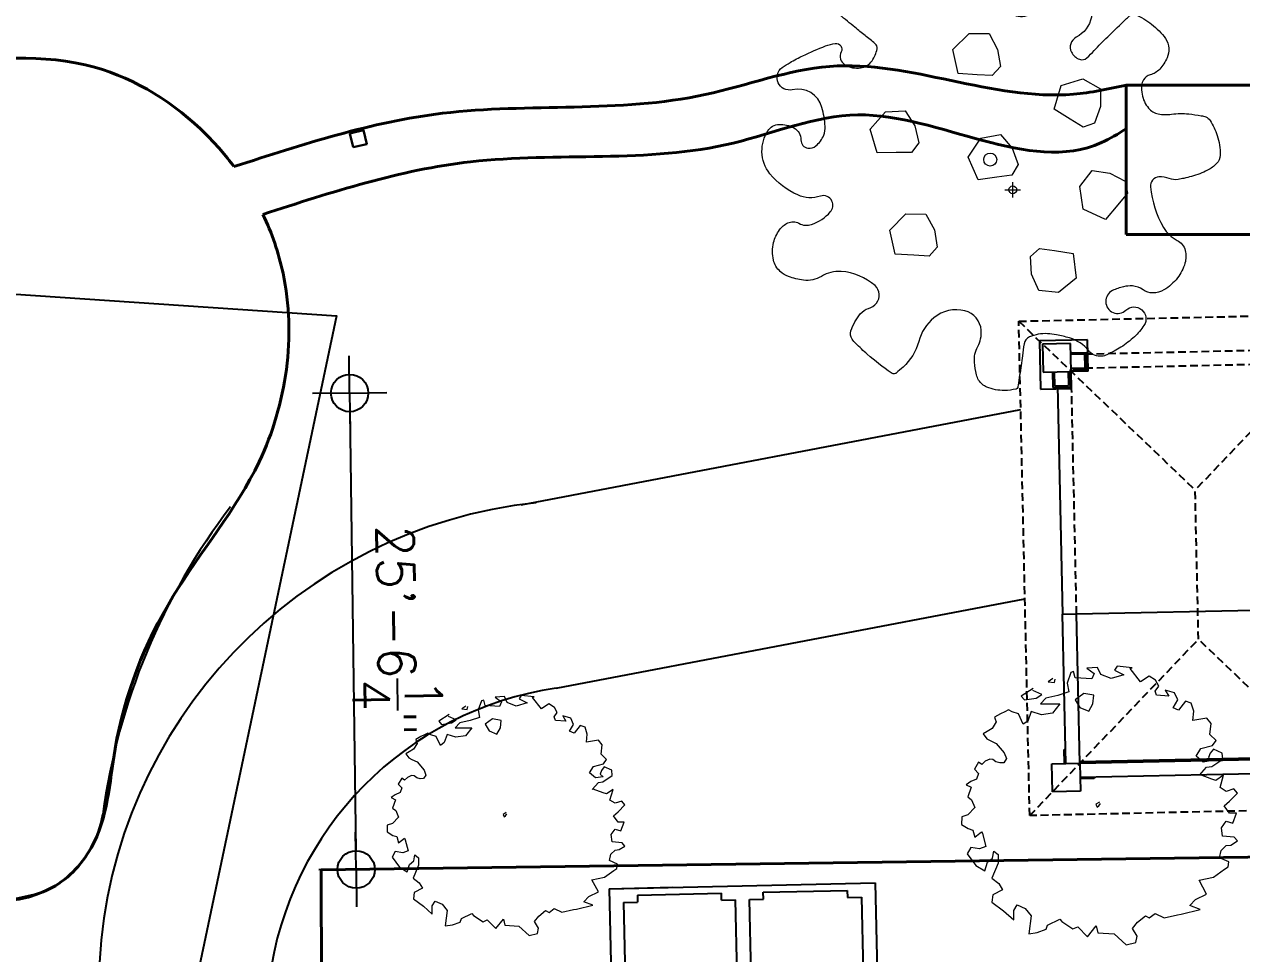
# Model space of a CAD drawing. Extents: x 2080 to 102399, y 2071 to 93424.
# Drawn here: x 86423 to 87206, y 80517 to 81114 of the extents above; entities that cross this region are included whole.
import ezdxf

# ---------------------------------------------------------------- set-up
doc = ezdxf.new("R2010")
doc.units = 0
doc.header["$LTSCALE"] = 20
doc.header["$MEASUREMENT"] = 0
doc.header["$PDMODE"] = 34
doc.header["$PDSIZE"] = 5
doc.linetypes.add('HIDDEN', pattern=[0.375, 0.25, -0.125])
for name, color, linetype, lineweight in [('BUILDING', 4, 'Continuous', 40), ('casuanut tree', 100, 'Continuous', 5), ('fence', 13, 'FENCELINE2', 40), ('Mango tree', 96, 'Continuous', 5), ('naval tree', 105, 'Continuous', 9), ('sappotta', 114, 'Continuous', 5), ('STONE', 2, 'Continuous', 30), ('tree1', 110, 'Continuous', 9)]:
    doc.layers.add(name, color=color, linetype=linetype, lineweight=lineweight)
for name, color, linetype in [('DIMLINE', 254, 'Continuous'), ('road', 2, 'Continuous'), ('Roof lilne', 31, 'Continuous'), ('wall', 13, 'Continuous')]:
    doc.layers.add(name, color=color, linetype=linetype)
doc.styles.add('STYLE1', font='romans.shx')
doc.linetypes.add('FENCELINE2', pattern='A,0.25,-0.1,[132,ltypeshp.shx,S=0.1,R=0,X=-0.1,Y=0],-0.1,1', length=1.45)
doc.dimstyles.get("Standard").update_dxf_attribs({"dimtxt": 24, "dimasz": 12, "dimexe": 0.18, "dimexo": 0.0625, "dimgap": 0, "dimtad": 1, "dimzin": 1, "dimdsep": 46, "dimlunit": 4, "dimtxsty": 'STYLE1', "dimblk": 'BLK', "dimcen": 0, "dimse1": 1, "dimse2": 1, "dimclrt": 3, "dimazin": 0, "dimtfac": 1, "dimtix": 1, "dimtmove": 2, "dimatfit": 3, "dimldrblk": 'BLK', "dimfxl": 1, "dimtolj": 1, "dimtzin": 0, "dimarcsym": 0})

# ---------------------------------------------------------------- blocks, each defined once
blk = doc.blocks.new('tree1')
at = {"layer": 'tree1', "lineweight": 5}
blk.add_lwpolyline([(2246.412, 2115.1826, -0.112663), (2246.4436, 2115.2327, -0.117589), (2246.492, 2115.2624, -0.108853), (2246.5788, 2115.2711, -0.296704), (2246.6053, 2115.2491, -0.01094), (2246.612, 2115.2254, 0.0113), (2246.6186, 2115.2025, 0.005127), (2246.6282, 2115.1726, 0.015033), (2246.6319, 2115.1626, 0.306227), (2246.6423, 2115.1556, 0.11667), (2246.6719, 2115.1626, 0.080255), (2246.6872, 2115.1736, 0.078689), (2246.6986, 2115.1892, 0.243774), (2246.6984, 2115.2094, -0.250701), (2246.6986, 2115.2292, -0.328651), (2246.7264, 2115.2422, -0.116616), (2246.7985, 2115.2092, -0.030845), (2246.8248, 2115.186, -0.050087), (2246.8385, 2115.1692, -0.076938), (2246.8477, 2115.1493, -0.062317), (2246.8518, 2115.1226, -0.579697), (2246.8158, 2115.1005, 0.475121), (2246.7719, 2115.0827, 0.129849), (2246.7703, 2115.0429, 0.212231), (2246.7852, 2115.0228, 0.129571), (2246.8094, 2115.0164, 0.139513), (2246.8318, 2115.0228, 0.231404), (2246.8485, 2115.0492, -0.228797), (2246.8652, 2115.076, -0.051526), (2246.8895, 2115.0881, -0.046499), (2246.9185, 2115.096, -0.068146), (2246.9558, 2115.0974, -0.083931), (2246.9851, 2115.0893, -0.129613), (2247.0074, 2115.0709, -0.123758), (2247.0184, 2115.0427, -0.09899), (2247.0169, 2115.0207, -0.039936), (2246.9984, 2114.9695, -0.22703), (2246.9418, 2114.9219, 0.41151), (2246.9185, 2114.883, 0.187353), (2246.9366, 2114.8573, 0.279738), (2246.9585, 2114.8563, 0.024255), (2246.9845, 2114.8724, -0.013213), (2247.0318, 2114.9029, -0.005001), (2247.0972, 2114.942, -0.023312), (2247.1117, 2114.9495, -0.276075), (2247.1247, 2114.9482, -0.060003), (2247.165, 2114.9096, -0.073357), (2247.1952, 2114.8595, -0.14541), (2247.1984, 2114.8297, -0.115891), (2247.1871, 2114.8041, -0.080667), (2247.1584, 2114.7764, -0.146196), (2247.1274, 2114.7664, 0.199095), (2247.1051, 2114.7565, 0.110057), (2247.0965, 2114.7421, 0.070134), (2247.0917, 2114.7165, 0.127178), (2247.1011, 2114.6728, 0.173991), (2247.1251, 2114.65, 0.084989), (2247.1627, 2114.6404, -0.065757), (2247.2117, 2114.63, -0.015835), (2247.246, 2114.6166, -0.041694), (2247.2583, 2114.61, -0.171023), (2247.2682, 2114.5973, -0.055511), (2247.2783, 2114.5501, -0.086573), (2247.2741, 2114.492, -0.193215), (2247.2583, 2114.4702, -0.079513), (2247.2283, 2114.4574, -0.051396), (2247.1784, 2114.4502, -0.009838), (2247.1555, 2114.4498, -0.013144), (2247.1384, 2114.4502, -0.142441), (2247.1136, 2114.4589, 0.12085), (2247.0851, 2114.4702, 0.414743), (2247.0551, 2114.4475, 0.108419), (2247.0651, 2114.3237, 0.145796), (2247.0955, 2114.2778, -0.218883), (2247.1117, 2114.2438, -0.129022), (2247.1028, 2114.2077, -0.098712), (2247.0717, 2114.1706, -0.089238), (2247.0254, 2114.1453, -0.142039), (2246.9918, 2114.144, -0.15262), (2246.966, 2114.1597, 0.140489), (2246.9385, 2114.1773, 0.072733), (2246.9124, 2114.1811, 0.056149), (2246.8785, 2114.1773, 1.162721), (2246.9039, 2114.1127, -0.889956), (2246.9451, 2114.0574, -0.057497), (2246.9104, 2114.0314, -0.050194), (2246.8652, 2114.0108, -0.027152), (2246.8206, 2113.9984, -0.081841), (2246.8052, 2113.9975, -0.259828), (2246.7712, 2114.0216, 0.154361), (2246.7252, 2114.0708, 0.023636), (2246.6897, 2114.0886, 0.036054), (2246.6652, 2114.0974, 0.113837), (2246.6116, 2114.0999, 0.255021), (2246.5919, 2114.0841, 0.010023), (2246.5791, 2114.0512, -0.006166), (2246.5586, 2113.9975, -0.000987), (2246.5476, 2113.9699, -0.004807), (2246.5453, 2113.9642, -0.301336), (2246.5397, 2113.9605, -0.053993), (2246.5053, 2113.9642, -0.098949), (2246.4573, 2113.9853, -0.166928), (2246.4387, 2114.0108, -0.074867), (2246.4362, 2114.0273, -0.033746), (2246.4387, 2114.0641, -0.147775), (2246.4582, 2114.1068, 0.143332), (2246.4787, 2114.1506, 0.320067), (2246.4453, 2114.2167, 0.243977), (2246.352, 2114.2172, 0.152147), (2246.2934, 2114.1598, -0.142431), (2246.2321, 2114.0974, -0.011977), (2246.2084, 2114.0848, -0.105797), (2246.2054, 2114.0841, -0.222083), (2246.1945, 2114.0886, -0.028252), (2246.1388, 2114.1573, -0.016572), (2246.113, 2114.1957, -0.046235), (2246.1055, 2114.2106, -0.232844), (2246.1075, 2114.2346, -0.094135), (2246.1455, 2114.2771, -0.151838), (2246.1726, 2114.2871, 0.157375), (2246.1988, 2114.2971, 0.39645), (2246.2059, 2114.3476, 0.167315), (2246.1188, 2114.4103, 0.155323), (2246.0594, 2114.4094, -0.172189), (2246.0055, 2114.4103, -0.057388), (2245.9658, 2114.4306, -0.091215), (2245.9455, 2114.4502, -0.156095), (2245.9337, 2114.4872, -0.117481), (2245.9455, 2114.5368, -0.096462), (2245.9705, 2114.5689, -0.124262), (2245.9989, 2114.5834, -0.245852), (2246.0304, 2114.5751, 0.213299), (2246.0655, 2114.5634, 0.132817), (2246.1271, 2114.5869, 0.292293), (2246.1388, 2114.6167, 0.386063), (2246.1096, 2114.6384, -0.189961), (2246.0455, 2114.6566, -0.113948), (2245.9805, 2114.7353, -0.173128), (2245.9722, 2114.8031, -0.141993), (2246.0028, 2114.8585, -0.2475), (2246.0388, 2114.8697, -0.069531), (2246.0598, 2114.8626, -0.066733), (2246.0788, 2114.8497, -0.27622), (2246.0909, 2114.811, 0.375875), (2246.1055, 2114.7831, 0.21129), (2246.1292, 2114.7842, 0.125177), (2246.1588, 2114.8097, 0.111486), (2246.1686, 2114.8338, 0.05123), (2246.1721, 2114.8896, 0.402904), (2246.0994, 2114.9595, -0.821492), (2246.0855, 2115.0294, -0.025063), (2246.1109, 2115.0385, -0.015882), (2246.1521, 2115.0494, -0.023816), (2246.2229, 2115.0623, -0.058964), (2246.2521, 2115.0627, -0.600057), (2246.2634, 2115.035, 0.391652), (2246.2654, 2114.9961, 0.173919), (2246.3078, 2114.9768, 0.206831), (2246.3454, 2114.9895, 0.108623), (2246.3674, 2115.0202, 0.273193), (2246.3654, 2115.0361, 0.000005), (2246.342, 2115.066, -0.000002), (2246.3187, 2115.096, -0.000001), (2246.2838, 2115.1409, -0.000003), (2246.2721, 2115.1559, -0.378508), (2246.2729, 2115.1687, -0.089675), (2246.3121, 2115.1959, -0.160885), (2246.3619, 2115.2013, -0.160398), (2246.4054, 2115.1759)], format="xyb", dxfattribs=at)
for points in [[(2246.5818, 2114.8963), (2246.5828, 2114.9683), (2246.6395, 2115.0036), (2246.6962, 2114.9898), (2246.7102, 2114.9394), (2246.7067, 2114.8884), (2246.6775, 2114.8681), (2246.635, 2114.8807)], [(2246.2995, 2114.7243), (2246.2955, 2114.7962), (2246.3496, 2114.8354), (2246.407, 2114.8256), (2246.4245, 2114.7764), (2246.4246, 2114.7252), (2246.397, 2114.7029), (2246.3536, 2114.7124)], [(2246.8317, 2114.7322), (2246.867, 2114.7949), (2246.9337, 2114.7989), (2246.9768, 2114.7597), (2246.9651, 2114.7087), (2246.9376, 2114.6656), (2246.9023, 2114.6617), (2246.8709, 2114.693)], [(2246.5688, 2114.5813), (2246.5557, 2114.6521), (2246.6043, 2114.6978), (2246.6626, 2114.6954), (2246.6862, 2114.6488), (2246.6928, 2114.5981), (2246.6682, 2114.5724), (2246.624, 2114.5764)], [(2246.2835, 2114.424), (2246.2845, 2114.496), (2246.3411, 2114.5313), (2246.3978, 2114.5176), (2246.4119, 2114.4672), (2246.4084, 2114.4162), (2246.3793, 2114.3959), (2246.3367, 2114.4084)], [(2246.9054, 2114.3847), (2246.8484, 2114.4286), (2246.8541, 2114.4952), (2246.8991, 2114.5323), (2246.9478, 2114.5133), (2246.9866, 2114.4799), (2246.9854, 2114.4444), (2246.9498, 2114.4179)], [(2246.7912, 2114.3085), (2246.7834, 2114.2369), (2246.7236, 2114.2071), (2246.6685, 2114.2261), (2246.6593, 2114.2776), (2246.6675, 2114.3281), (2246.6985, 2114.3456), (2246.7397, 2114.3291)]]:
    blk.add_lwpolyline(points, close=True, dxfattribs=at)
blk.add_circle((2246.6167, 2114.6306), 0.0191, dxfattribs=at)
blk = doc.blocks.new('NEEM')
at = {"layer": 'sappotta', "linetype": 'Continuous'}
for p, q in [((-0.2131, 1.0923), (-0.2421, 1.0068)), ((-0.1911, 1.0989), (-0.2131, 1.0923)), ((-0.177, 1.0484), (-0.1911, 1.0989)), ((0.0031, 1.1323), (-0.083, 1.1274)), ((-0.083, 1.1274), (-0.0227, 1.0834)), ((0.0298, 1.0769), (0.0031, 1.1323)), ((0.1622, 1.1437), (0.1418, 1.1119)), ((0.1418, 1.1119), (0.2162, 1.072)), ((0.2828, 1.1298), (0.1622, 1.1437)), ((0.2671, 1.1233), (0.2828, 1.1298)), ((0.3509, 1.0158), (0.2671, 1.1233)), ((-0.3588, 1.0435), (-0.3956, 1.0158)), ((-0.3956, 1.0158), (-0.3455, 1.0109)), ((-0.3455, 1.0109), (-0.34, 1.0386)), ((-0.2421, 1.0068), (-0.2303, 0.9351)), ((-0.0431, 1.0394), (-0.177, 1.0484)), ((-0.0227, 1.0834), (-0.0431, 1.0394)), ((0.1144, 1.0427), (0.0298, 1.0769)), ((0.2162, 1.072), (0.1144, 1.0427)), ((0.4207, 1.063), (0.3509, 1.0158)), ((0.4731, 1.0296), (0.4207, 1.063)), ((0.5006, 0.9816), (0.4731, 1.0296)), ((-0.517, 0.9628), (-0.6142, 0.9009)), ((-0.6142, 0.9009), (-0.5891, 0.87)), ((-0.5209, 0.9449), (-0.5209, 0.9449)), ((-0.4489, 0.9131), (-0.5209, 0.9449)), ((-0.4935, 0.8838), (-0.4489, 0.9131)), ((-0.3196, 0.9058), (-0.4152, 0.8838)), ((-0.2303, 0.9351), (-0.3196, 0.9058)), ((-0.1081, 0.9221), (-0.177, 0.8716)), ((-0.0274, 0.9083), (-0.1081, 0.9221)), ((-0.0345, 0.839), (-0.0274, 0.9083)), ((0.4716, 0.9417), (0.5006, 0.9816)), ((0.4825, 0.9083), (0.4716, 0.9417)), ((0.5813, 0.9001), (0.4825, 0.9083)), ((0.5515, 0.9498), (0.5813, 0.9001)), ((0.6267, 0.9278), (0.5515, 0.9498)), ((0.6541, 0.87), (0.6267, 0.9278)), ((-0.7168, 0.7893), (-0.7489, 0.7739)), ((-0.6886, 0.7722), (-0.7168, 0.7893)), ((-0.5891, 0.87), (-0.4935, 0.8838)), ((-0.4152, 0.8838), (-0.459, 0.839)), ((-0.459, 0.839), (-0.3032, 0.8374)), ((-0.3032, 0.8374), (-0.3611, 0.7616)), ((-0.177, 0.8716), (-0.1394, 0.8089)), ((-0.1394, 0.8089), (-0.0674, 0.7796)), ((-0.0674, 0.7796), (-0.0345, 0.839)), ((0.6157, 0.8064), (0.6541, 0.87)), ((0.6604, 0.7877), (0.6157, 0.8064)), ((0.7152, 0.8602), (0.6604, 0.7877)), ((0.7622, 0.8439), (0.7152, 0.8602)), ((0.7826, 0.7787), (0.7622, 0.8439)), ((-0.8178, 0.6924), (-0.8499, 0.6378)), ((-0.7826, 0.7567), (-0.8304, 0.7291)), ((-0.8304, 0.7291), (-0.8264, 0.7144)), ((-0.8264, 0.7144), (-0.8178, 0.6924)), ((-0.7489, 0.7739), (-0.7826, 0.7567)), ((-0.6384, 0.7576), (-0.6886, 0.7722)), ((-0.5985, 0.672), (-0.6384, 0.7576)), ((-0.5617, 0.6989), (-0.5985, 0.672)), ((-0.5335, 0.7763), (-0.5617, 0.6989)), ((-0.452, 0.7502), (-0.5335, 0.7763)), ((-0.3611, 0.7616), (-0.452, 0.7502)), ((0.7755, 0.7038), (0.7826, 0.7787)), ((0.8883, 0.7225), (0.7755, 0.7038)), ((0.9236, 0.6785), (0.8883, 0.7225)), ((-0.8922, 0.6126), (-0.9228, 0.5938)), ((-0.9228, 0.5938), (-0.8946, 0.5547)), ((-0.8499, 0.6378), (-0.8922, 0.6126)), ((0.9126, 0.5906), (0.9236, 0.6785)), ((-0.8946, 0.5547), (-0.868, 0.5401)), ((-0.868, 0.5401), (-0.8178, 0.5173)), ((-0.8178, 0.5173), (-0.752, 0.4399)), ((0.8398, 0.4749), (0.9338, 0.5002)), ((0.9643, 0.5409), (0.9126, 0.5906)), ((0.9338, 0.5002), (0.9643, 0.5409)), ((-0.752, 0.4399), (-0.7348, 0.3943)), ((0.8037, 0.4146), (0.8398, 0.4749)), ((0.8601, 0.3666), (0.8037, 0.4146)), ((0.9165, 0.4374), (0.904, 0.404)), ((0.904, 0.404), (0.933, 0.378)), ((0.9424, 0.4708), (0.9165, 0.4374)), ((1.0137, 0.4391), (0.9424, 0.4708)), ((1.0176, 0.3886), (1.0137, 0.4391)), ((-0.9604, 0.3657), (-0.9941, 0.3095)), ((-0.9941, 0.3095), (-0.9612, 0.2745)), ((-0.9345, 0.3454), (-0.9604, 0.3657)), ((-0.9079, 0.3723), (-0.9345, 0.3454)), ((-0.8695, 0.3894), (-0.9079, 0.3723)), ((-0.846, 0.3861), (-0.8695, 0.3894)), ((-0.821, 0.3674), (-0.846, 0.3861)), ((-0.7881, 0.3592), (-0.821, 0.3674)), ((-0.7567, 0.3609), (-0.7881, 0.3592)), ((-0.7348, 0.3943), (-0.7567, 0.3609)), ((0.8288, 0.259), (0.8875, 0.3258)), ((0.933, 0.378), (0.8601, 0.3666)), ((0.8875, 0.3258), (0.9298, 0.3315)), ((0.9298, 0.3315), (1.0176, 0.3886)), ((-1.0231, 0.2077), (-1.0622, 0.1825)), ((-0.9776, 0.2289), (-1.0231, 0.2077)), ((-0.9612, 0.2745), (-0.9776, 0.2289)), ((0.8382, 0.2623), (0.8288, 0.259)), ((0.9306, 0.2281), (0.8382, 0.2623)), ((0.962, 0.2175), (0.9306, 0.2281)), ((1.0254, 0.259), (0.962, 0.2175)), ((0.9964, 0.1597), (1.0254, 0.259)), ((-1.0622, 0.1825), (-1.0199, 0.1621)), ((-1.0199, 0.1621), (-1.0489, 0.0839)), ((1.0458, 0.1287), (0.9964, 0.1597)), ((1.1092, 0.1491), (1.0458, 0.1287)), ((1.074, 0.0489), (1.1374, 0.114)), ((1.1374, 0.114), (1.1092, 0.1491)), ((-1.0489, 0.0839), (-1.0168, 0.0595)), ((-1.0168, 0.0595), (-0.991, -0.0024)), ((0.0196, 0.0407), (-0.0094, 0.0244)), ((-0.0094, 0.0244), (0, 0)), ((0, 0), (0.0141, 0.0114)), ((0.0141, 0.0114), (0.0274, 0.031)), ((1.0286, 0.0106), (1.074, 0.0489)), ((1.074, -0.0472), (1.0286, 0.0106)), ((-1.0975, -0.0774), (-1.0983, -0.1401)), ((-1.0481, -0.0619), (-1.0975, -0.0774)), ((-0.991, -0.0024), (-1.0481, -0.0619)), ((1.1288, -0.0472), (1.074, -0.0472)), ((1.0998, -0.1287), (1.1288, -0.0472)), ((-1.0983, -0.1401), (-1.0442, -0.1727)), ((-1.0442, -0.1727), (-1.0066, -0.1849)), ((-1.0066, -0.1849), (-0.9917, -0.2436)), ((1.0074, -0.1662), (1.0458, -0.114)), ((1.016, -0.2338), (1.0074, -0.1662)), ((1.0458, -0.114), (1.0998, -0.1287)), ((-0.9917, -0.2436), (-0.9369, -0.1979)), ((-0.9369, -0.1979), (-0.9298, -0.2134)), ((-0.9298, -0.2134), (-0.9024, -0.3177)), ((1.11, -0.2427), (1.016, -0.2338)), ((1.0834, -0.3063), (1.1367, -0.2729)), ((1.1367, -0.2729), (1.11, -0.2427)), ((-1.0246, -0.325), (-1.0521, -0.378)), ((-1.0521, -0.378), (-0.9816, -0.4708)), ((-0.9526, -0.3364), (-1.0246, -0.325)), ((-0.9024, -0.3177), (-0.9526, -0.3364)), ((-0.8484, -0.4114), (-0.8374, -0.3552)), ((-0.8374, -0.3552), (-0.8029, -0.3828)), ((-0.8029, -0.3828), (-0.8029, -0.4521)), ((0.9917, -0.4105), (1.0043, -0.3495)), ((1.0043, -0.3495), (1.045, -0.3112)), ((1.045, -0.3112), (1.0834, -0.3063)), ((-0.9816, -0.4708), (-0.9103, -0.5156)), ((-0.9103, -0.5156), (-0.8883, -0.4456)), ((-0.8883, -0.4456), (-0.8484, -0.4114)), ((-0.8029, -0.4521), (-0.8531, -0.5759)), ((1.0662, -0.4431), (0.9917, -0.4105)), ((1.0317, -0.5026), (1.0615, -0.4839)), ((1.0615, -0.4839), (1.0662, -0.4431)), ((-0.8531, -0.5759), (-0.7967, -0.6191)), ((0.8264, -0.5914), (0.9432, -0.5653)), ((0.8868, -0.7038), (0.8264, -0.5914)), ((0.9432, -0.5653), (1.0317, -0.5026)), ((-0.7661, -0.668), (-0.8445, -0.7103)), ((-0.7967, -0.6191), (-0.7661, -0.668)), ((-0.8445, -0.7103), (-0.8523, -0.7698)), ((-0.8523, -0.7698), (-0.7575, -0.8382)), ((0.7512, -0.7967), (0.7975, -0.747)), ((0.7975, -0.747), (0.8868, -0.7038)), ((-0.7575, -0.8382), (-0.6753, -0.9123)), ((-0.676, -0.8358), (-0.6486, -0.791)), ((-0.6753, -0.9123), (-0.676, -0.8358)), ((-0.6486, -0.791), (-0.582, -0.8203)), ((-0.582, -0.8203), (-0.5343, -0.8806)), ((-0.5343, -0.8806), (-0.5538, -1.0247)), ((0.3267, -0.9319), (0.3909, -0.8789)), ((0.3909, -0.8789), (0.423, -0.8968)), ((0.423, -0.8968), (0.47, -0.8602)), ((0.47, -0.8602), (0.5429, -0.896)), ((0.5429, -0.896), (0.6518, -0.8708)), ((0.6518, -0.8708), (0.68, -0.8667)), ((0.68, -0.8667), (0.8343, -0.8276)), ((0.8343, -0.8276), (0.7512, -0.7967)), ((-0.4128, -0.9881), (-0.4011, -0.9547)), ((-0.4011, -0.9547), (-0.3016, -0.9074)), ((-0.3016, -0.9074), (-0.2859, -0.9262)), ((-0.2859, -0.9262), (-0.1966, -0.9856)), ((-0.1966, -0.9856), (-0.1575, -0.9685)), ((-0.1575, -0.9685), (-0.0783, -1.0492)), ((-0.0783, -1.0492), (-0.0063, -0.9604)), ((-0.0063, -0.9604), (0.0063, -1.0174)), ((0.2867, -0.9824), (0.3267, -0.9319)), ((0.3235, -1.0459), (0.2867, -0.9824)), ((-0.5538, -1.0247), (-0.4857, -1.015)), ((-0.4857, -1.015), (-0.4128, -0.9881)), ((0.0063, -1.0174), (0.1394, -1.0255)), ((0.1394, -1.0255), (0.2358, -1.1152)), ((0.3141, -1.0964), (0.3235, -1.0459)), ((0.2358, -1.1152), (0.3141, -1.0964))]:
    blk.add_line(p, q, dxfattribs=at)
blk = doc.blocks.new('A$C1BE224B4')
for p, q in [((-85.5, 192), (-85.5, 135)), ((-85.5, 192), (85.5, 192)), ((85.5, 192), (85.5, 135)), ((-76.5, 183), (-76.5, 135)), ((-76.5, 183), (-67.5, 183)), ((-67.5, 187.5), (-67.5, 183)), ((-67.5, 187.5), (-13.5, 187.5)), ((-13.5, 183), (-13.5, 187.5)), ((-13.5, 183), (-4.5, 183)), ((-4.5, 135), (-4.5, 183)), ((4.5, 183), (13.5, 183)), ((4.5, 135), (4.5, 183)), ((13.5, 187.5), (67.5, 187.5)), ((13.5, 183), (13.5, 187.5)), ((67.5, 187.5), (67.5, 183)), ((67.5, 183), (76.5, 183)), ((76.5, 183), (76.5, 135)), ((-85.51, -168), (-85.51, -135)), ((-76.51, -159), (-76.51, -135)), ((76.49, -159), (76.49, -135)), ((85.49, -168), (85.49, -135)), ((-44.5, -159), (-76.51, -159)), ((-44.5, -168), (-44.5, -159)), ((76.49, -159), (43.5, -159)), ((43.5, -168), (43.5, -159)), ((-44.5, -168), (-85.51, -168)), ((-44.5, -168), (-44.5, -196.5)), ((85.49, -168), (43.5, -168)), ((43.5, -168), (43.5, -196.5)), ((-83.5, -196.5), (-83.5, -236.5)), ((-44.5, -196.5), (-44.5, -314.5)), ((43.5, -196.5), (43.5, -314.5)), ((82.5, -196.5), (82.5, -236.5)), ((-44.5, -235.5), (-5.5, -235.5)), ((4.5, -235.5), (43.5, -235.5)), ((-44.5, -245.5), (-5.5, -245.5)), ((4.5, -245.5), (43.5, -245.5)), ((-44.5, -255.5), (-5.5, -255.5)), ((4.5, -255.5), (43.5, -255.5)), ((-44.5, -265.5), (-5.5, -265.5)), ((4.5, -265.5), (43.5, -265.5)), ((-44.5, -275.5), (-5.5, -275.5)), ((-5.5, -275.5), (-44.5, -314.5)), ((-5.5, -275.5), (-5.5, -314.5)), ((4.5, -275.5), (43.5, -275.5)), ((4.5, -275.5), (4.5, -314.5)), ((4.5, -275.5), (43.5, -314.5)), ((-44.5, -314.5), (43.5, -314.5))]:
    blk.add_line(p, q)
at = {"lineweight": -2}
for p, q in [((-44.5, -206.5), (-83.5, -206.5)), ((82.5, -206.5), (43.5, -206.5)), ((-83.5, -216.5), (-44.5, -216.5)), ((82.5, -216.5), (43.5, -216.5)), ((-83.5, -226.5), (-44.5, -226.5)), ((82.5, -226.5), (43.5, -226.5)), ((-83.5, -236.5), (-44.5, -236.5)), ((82.5, -236.5), (43.5, -236.5))]:
    blk.add_line(p, q, dxfattribs=at)
at = {"layer": 'Roof lilne'}
for p, q in [((-217.5, 111), (-217.5, 135)), ((217.5, 135), (-217.5, 135)), ((217.5, 111), (217.5, 135)), ((-208.5, 0), (208.5, 0)), ((-217.5, -111), (-217.5, -135)), ((217.5, -111), (217.5, -135)), ((217.5, -135), (-217.5, -135)), ((-193.5, -196.5), (-193.5, -135)), ((193.5, -196.5), (193.5, -135)), ((-44.5, -196.5), (-193.5, -196.5)), ((43.5, -196.5), (193.5, -196.5))]:
    blk.add_line(p, q, dxfattribs=at)
at = {"layer": 'wall', "color": 2}
for p, q in [((-217.5, -111), (-217.5, 111)), ((-217.5, 111), (-208.5, 111)), ((-208.5, 111), (-208.5, -111)), ((208.5, 111), (208.5, -111)), ((208.5, 111), (217.5, 111)), ((217.5, 111), (217.5, -111)), ((-217.5, 0), (-208.5, 0)), ((208.5, 0), (217.5, 0)), ((-208.5, -111), (-217.5, -111)), ((217.5, -111), (208.5, -111))]:
    blk.add_line(p, q, dxfattribs=at)
at = {"layer": 'wall', "color": 7, "linetype": 'HIDDEN'}
for p, q in [((208.5, 111), (-208.5, 111)), ((208.5, 102), (-208.5, 102)), ((-4.5, 102), (-4.5, -102)), ((4.5, 102), (4.5, -102)), ((-208.5, -102), (208.5, -102)), ((-217.5, -111), (208.5, -111))]:
    blk.add_line(p, q, dxfattribs=at)
at = {"layer": 'wall'}
for p, q in [((-5.5, -235.5), (4.5, -235.5)), ((-5.5, -235.5), (-5.5, -275.5)), ((4.5, -235.5), (4.5, -275.5)), ((4.5, -275.5), (-5.5, -275.5))]:
    blk.add_line(p, q, dxfattribs=at)
blk = doc.blocks.new('BLK')
for q in [(0, 2), (-2, 0), (0, -2), (2, 0)]:
    blk.add_line((0, 0), q)
blk.add_circle((0, 0), 1)
blk = doc.blocks.new('*D410')
at = {"layer": 'Defpoints', "color": 0, "ltscale": 0.5, "transparency": 16777216}
for p in [(86632.48, 80877.37), (86636.66, 80571.04, 0), (86636.66, 80571.04)]:
    blk.add_point(p, dxfattribs=at)
at = {"layer": 'DIMLINE', "color": 0, "lineweight": -2, "ltscale": 0.5, "transparency": 16777216}
blk.add_line((86632.64, 80865.38), (86636.49, 80583.04), dxfattribs=at)
at = {"layer": 'DIMLINE', "color": 0, "lineweight": -2, "ltscale": 0.5, "transparency": 16777216, "xscale": 12, "yscale": 12, "zscale": 12}
for p, rotation in [((86632.48, 80877.37), 90.78147553449169), ((86636.66, 80571.04), 270.7814755344917)]:
    blk.add_blockref('BLK', p, dxfattribs=dict(at, rotation=rotation))
at = {"layer": 'DIMLINE', "color": 3, "ltscale": 0.5, "transparency": 16777216, "insert": (86662.57, 80724.59), "char_height": 24, "attachment_point": 5, "rotation": 270.78148, "style": 'STYLE1'}
blk.add_mtext('\\A1;25\'-6{\\H1.000000x;\\S1/4;}"', dxfattribs=at)
blk = doc.blocks.new('A$C698135FB')
for p, q in [((-67, 146), (-98, 146)), ((-98, 146), (-98, 115)), ((-67, 126), (-67, 146)), ((67, 146), (98, 146)), ((67, 126), (67, 146)), ((98, 146), (98, 115)), ((-78, 138), (-68, 138)), ((-68, 127), (-68, 138)), ((68, 127), (68, 138)), ((78, 138), (68, 138)), ((-90, 126), (-90, 116)), ((-78, 115), (-78, 126)), ((-67, 126), (-78, 126)), ((-77, 126), (-77, 127)), ((-77, 127), (-68, 127)), ((67, 126), (78, 126)), ((77, 127), (68, 127)), ((77, 126), (77, 127)), ((78, 115), (78, 126)), ((90, 126), (90, 116)), ((-79, 125), (-78, 125)), ((-79, 125), (-79, 116)), ((79, 125), (78, 125)), ((79, 125), (79, 116)), ((-98, 115), (-78, 115)), ((-90, 116), (-79, 116)), ((-87, 117), (-87, -30)), ((98, 115), (78, 115)), ((90, 116), (79, 116)), ((87, -30), (87, 117)), ((-78, -30), (78, -30)), ((-88, -117), (-87, -117)), ((-88, -126), (-88, -117)), ((88, -117), (87, -117)), ((88, -126), (88, -117)), ((-69, -135), (-69, -136)), ((69, -135), (69, -136))]:
    blk.add_line(p, q)
at = {"linetype": 'HIDDEN'}
for p, q in [((-69, 137), (69, 137)), ((-69, 128), (69, 128)), ((78, -30), (78, 126)), ((-78, -30), (-78, 115))]:
    blk.add_line(p, q, dxfattribs=at)
at = {"lineweight": 25}
for p, q in [((-78, -125), (78, -125)), ((-69, -136), (-78, -136)), ((69, -136), (78, -136))]:
    blk.add_line(p, q, dxfattribs=at)
at = {"layer": 'Roof lilne', "linetype": 'HIDDEN'}
for p, q in [((-111, 159), (111, 159)), ((-111, -159), (-111, 159)), ((-111, 159), (0, 48)), ((111, 159), (0, 48)), ((111, 159), (111, -159)), ((0, -48), (0, 48)), ((-111, -159), (0, -48)), ((111, -159), (0, -48)), ((111, -159), (-111, -159))]:
    blk.add_line(p, q, dxfattribs=at)
at = {"layer": 'wall', "lineweight": 25}
for p, q in [((-78, 144), (-96, 144)), ((-96, 144), (-96, 126)), ((-78, 126), (-78, 144)), ((78, 144), (96, 144)), ((78, 126), (78, 144)), ((96, 144), (96, 126)), ((-78, 137), (-69, 137)), ((-69, 128), (-69, 137)), ((69, 128), (69, 137)), ((78, 137), (69, 137)), ((-96, 126), (-78, 126)), ((-89, 126), (-89, 117)), ((-80, 126), (-80, 117)), ((-78, 128), (-69, 128)), ((78, 128), (69, 128)), ((96, 126), (78, 126)), ((80, 126), (80, 117)), ((89, 126), (89, 117)), ((-89, 117), (-80, 117)), ((89, 117), (80, 117)), ((-87, -126), (-87, -30)), ((-87, -30), (-78, -30)), ((-78, -126), (-78, -30)), ((78, -126), (78, -30)), ((87, -30), (78, -30)), ((87, -126), (87, -30)), ((-96, -144), (-96, -126)), ((-96, -126), (-78, -126)), ((-78, -126), (78, -126)), ((-78, -126), (-78, -144)), ((96, -126), (78, -126)), ((78, -126), (78, -144)), ((96, -144), (96, -126)), ((-78, -135), (78, -135)), ((-78, -144), (-96, -144)), ((78, -144), (96, -144))]:
    blk.add_line(p, q, dxfattribs=at)

msp = doc.modelspace()

# ---------------------------------------------------------------- linework, layer by layer
at = {"ltscale": 0.5}
msp.add_lwpolyline([(84488.225, 81071.259), (86624.09, 80927.063), (86257.87, 79191.779), (84124.83, 79397.719), (84488.225, 81071.259)], dxfattribs=at)
for centre, radius, start, end in [((86889.856, 80549.557), 420.041, 142.663736, 172.194431), ((86408.486, 80616.791), 66.011, 269.785738, 351.122752)]:
    msp.add_arc(centre, radius, start, end, dxfattribs=at)
at = {"layer": 'BUILDING', "linetype": 'Continuous', "ltscale": 0.5}
msp.add_lwpolyline([(87131.932, 80979.321), (87227.932, 80979.321), (87227.932, 81075.321), (87131.932, 81075.321)], close=True, dxfattribs=at)
for points, knots in [([(86365.168, 81088.775, -0.504), (86400.433, 81092.396, -0.502), (86464.362, 81098.96, -0.5), (86527.999, 81058.67, -0.51), (86552.694, 81030.196, -0.499), (86558.102, 81022.968, -0.496)], [0, 0, 0, 0, 103.3133854, 187.2860399, 213.9159874, 213.9159874, 213.9159874, 213.9159874]), ([(86576.713, 80992.244, -0.49), (86582.46, 80980.198, -0.489), (86600.334, 80928.457, -0.503), (86586.509, 80833.191, -0.727), (86513.55, 80749.164, 0.187), (86479.382, 80662.889, -0.031), (86476.554, 80590.948, 0.004), (86442.424, 80555.471, -0.001), (86418.925, 80552.246, 0), (86408.239, 80550.78)], [249.4075535, 249.4075535, 249.4075535, 249.4075535, 289.0162906, 411.234436, 514.1919597, 618.8761092, 684.4221087, 722.4819559, 754.2227862, 754.2227862, 754.2227862, 754.2227862])]:
    msp.add_open_spline(points, degree=3, knots=knots, dxfattribs=at)
for points in [[(86558.102, 81022.968, -0.496), (86692.221, 81057.247), (86861.136, 81069.306), (86941.17, 81087.395), (87097.884, 81069.559), (87131.932, 81075.321)], [(86576.713, 80992.244, -0.49), (86710.238, 81026.079), (86879.153, 81038.139), (86959.186, 81056.228), (87115.9, 81038.392), (87131.932, 81047.364)]]:
    msp.add_spline(points, degree=3, dxfattribs=at)
at = {"layer": 'casuanut tree'}
msp.add_point((87058.907, 81008.083), dxfattribs=at)
at = {"layer": 'DIMLINE', "ltscale": 0.5}
msp.add_line((86799.426, 80558.696), (86840.285, 80559.6), dxfattribs=at)
at = {"layer": 'fence', "linetype": 'Continuous', "ltscale": 0.5}
for p, q in [((86614.114, 80570.73), (88295.793, 80593.668, -0.003)), ((86615.43, 80251.548), (86614.114, 80570.73))]:
    msp.add_line(p, q, dxfattribs=at)
at = {"layer": 'road', "linetype": 'Continuous', "ltscale": 0.5}
for p, q in [((86742.796, 80805.438), (87064.026, 80866.806)), ((86765.314, 80687.57), (87066.72, 80745.151))]:
    msp.add_line(p, q, dxfattribs=at)
for centre, radius, start, end in [((86786.252, 80493.506), 315.19, 96.157999, 176.768979), ((86796.978, 80471.813), 218.068, 98.34914, 172.514263)]:
    msp.add_arc(centre, radius, start, end, dxfattribs=at)
at = {"layer": 'STONE', "linetype": 'Continuous', "ltscale": 0.5}
msp.add_lwpolyline([(86634.652, 81035.477), (86643.475, 81037.517), (86641.436, 81046.34), (86632.613, 81044.3)], close=True, dxfattribs=at)

# ---------------------------------------------------------------- block references
at = {"ltscale": 0.5}
for name, p, rotation in [('A$C698135FB', (87177.262, 80767.061), 1.268384245467858), ('A$C1BE224B4', (86889.155, 80368.635), 1.268384245515578)]:
    msp.add_blockref(name, p, dxfattribs=dict(at, rotation=rotation))
at = {"layer": 'Mango tree', "linetype": 'Continuous'}
for p, xscale, yscale, zscale in [((87113.146, 80611.045), 79.35179528026492, 79.35179528026492, 79.35179528026492), ((86731.759, 80604.79, -0.007), 68.3863251543371, 68.3863251543371, 68.3863251543371)]:
    msp.add_blockref('NEEM', p, dxfattribs=dict(at, xscale=xscale, yscale=yscale, zscale=zscale))
at = {"layer": 'naval tree', "linetype": 'Continuous', "xscale": 220.1562783876785, "yscale": 220.1562783876785, "zscale": 220.1562783876785, "rotation": 13.01607038379749}
msp.add_blockref('tree1', (-290001.381, -483957.784), dxfattribs=at)

# ---------------------------------------------------------------- dimensions: what is measured, and where the dimension line sits
at = {"layer": 'DIMLINE', "ltscale": 0.5}
dim = msp.add_aligned_dim(p1=(86632.48, 80877.375), p2=(86636.658, 80571.038, 0), distance=0, dimstyle='Standard', override={"dimfxl": 0.18, "dimarcsym": 1}, dxfattribs=at)
dim.commit()
dim.dimension.update_dxf_attribs({"geometry": '*D410', "text_midpoint": (86662.566, 80724.588)})

doc.saveas('drawing.dxf')
